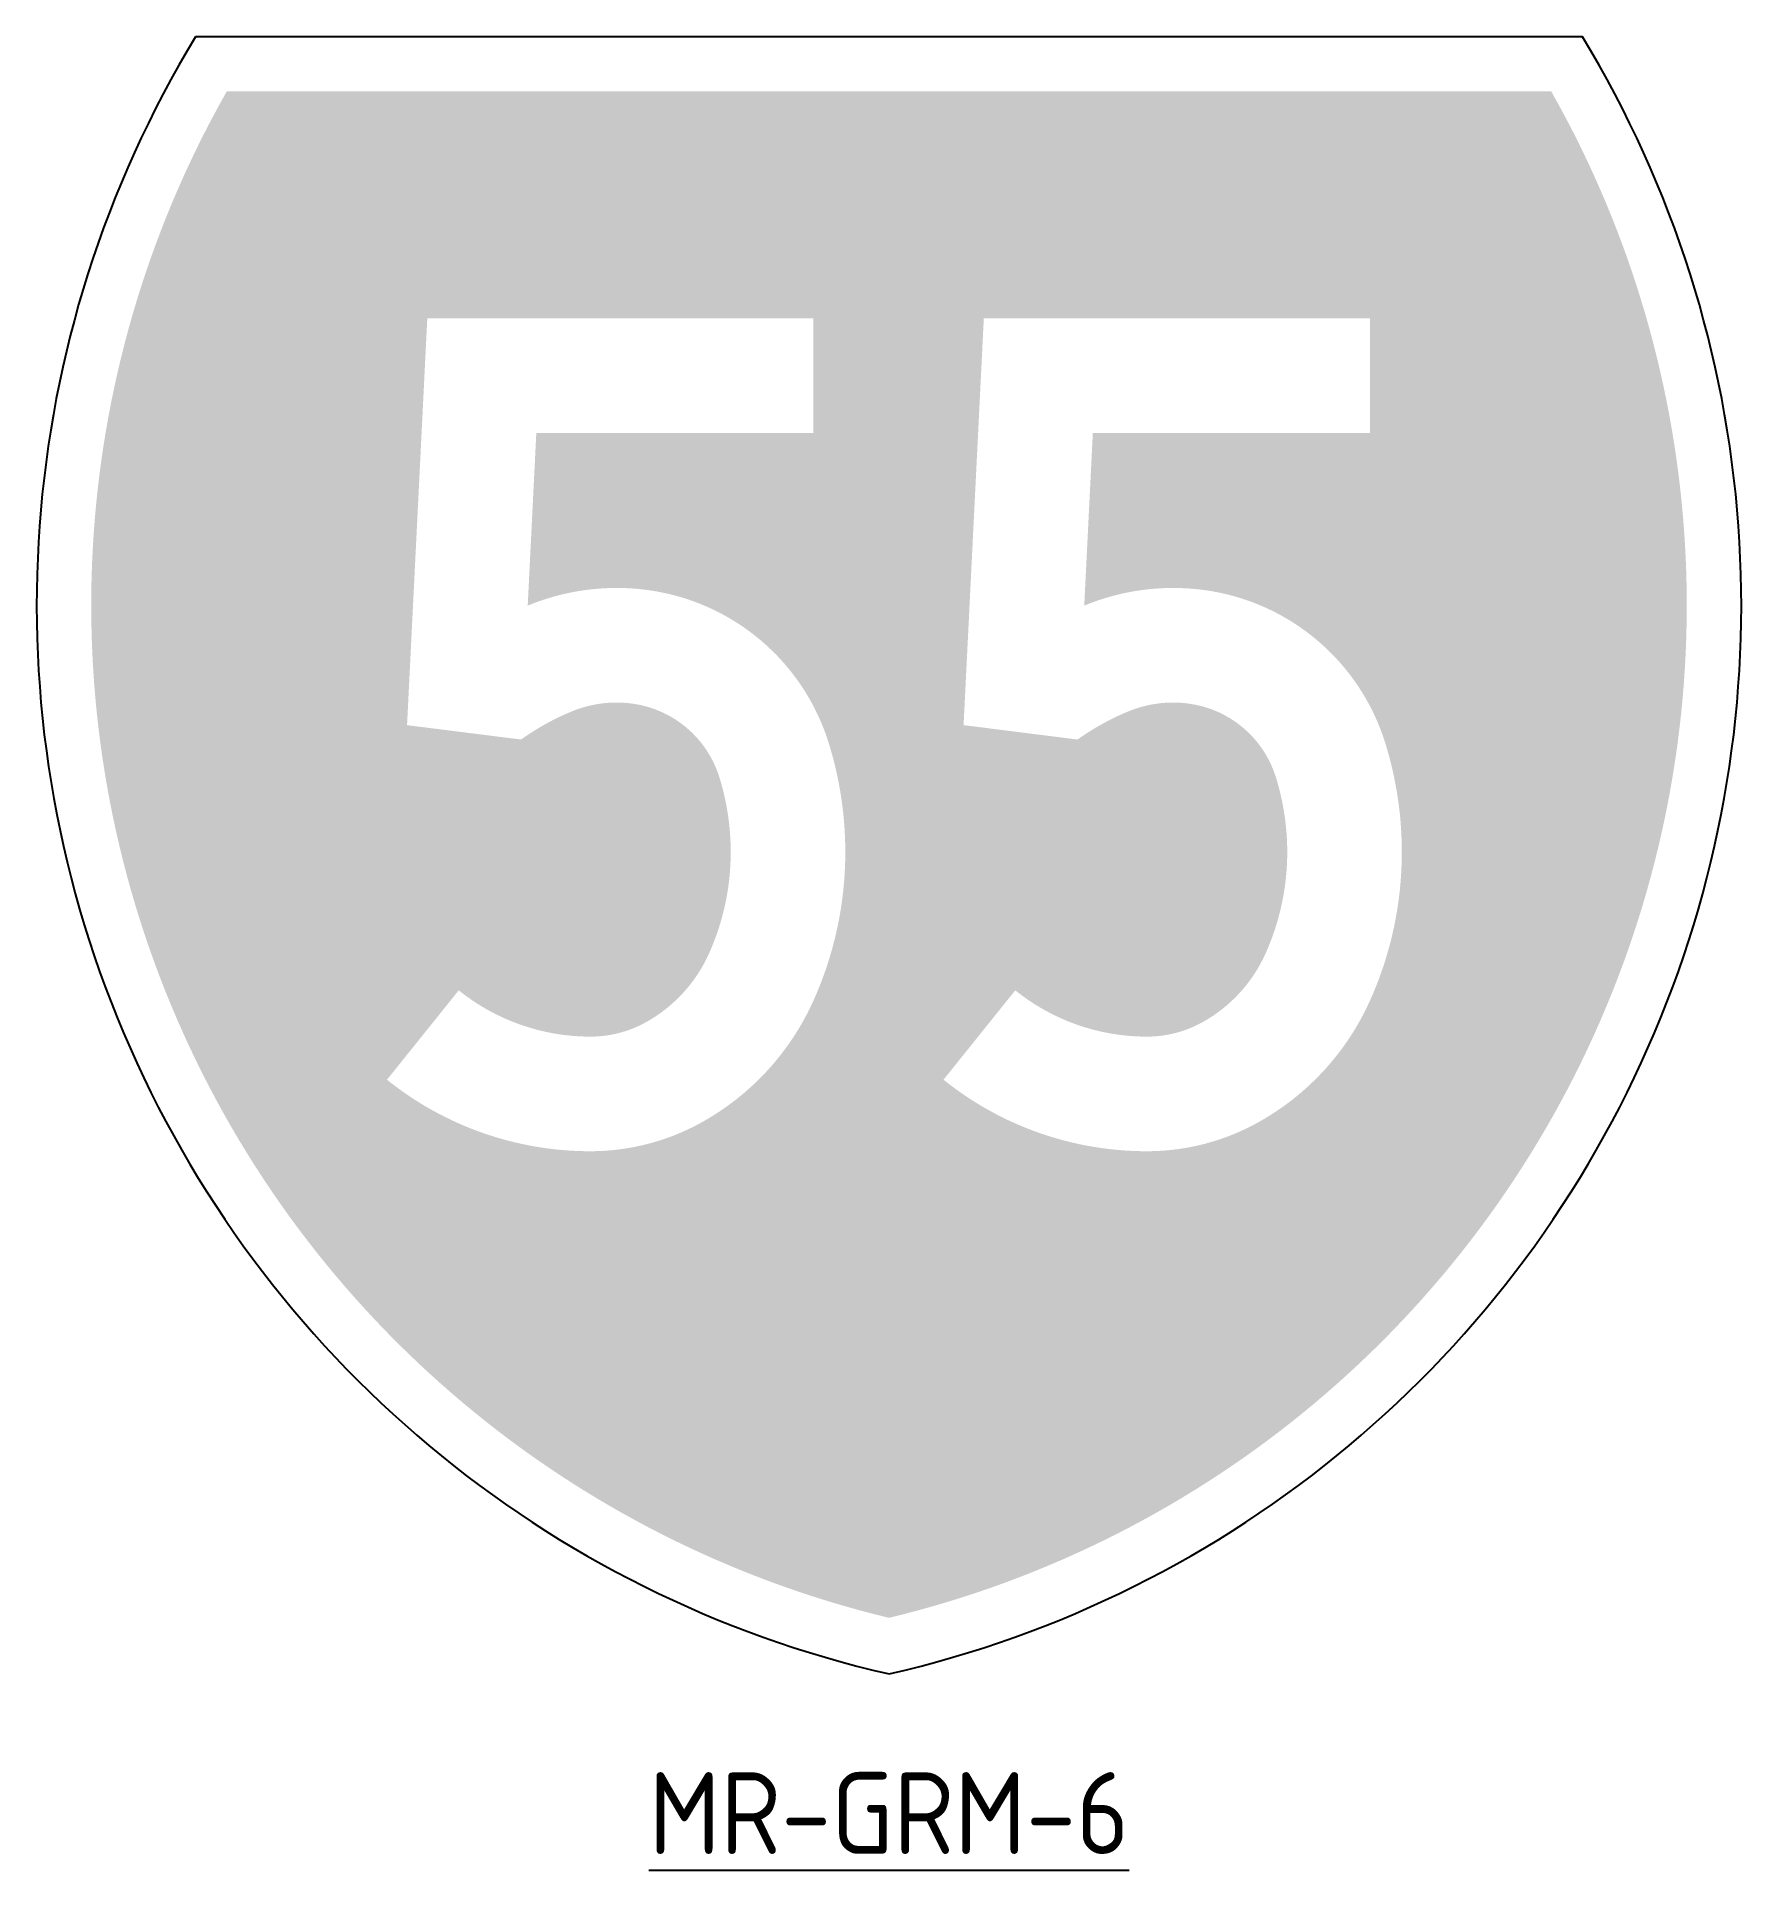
# Model space of a CAD drawing. Header units: millimetres. Extents: x -31.2 to 31.2, y -7.2 to 60.
import ezdxf

# ---------------------------------------------------------------- set-up
doc = ezdxf.new("R2010")
doc.units = ezdxf.units.MM
doc.layers.add('SIGN_BLACK', color=7, linetype='Continuous', true_color=0x0a0a0a)
doc.layers.add('SIGN_BLUE', color=7, linetype='Continuous', true_color=0x165788)
doc.layers.add('T35', color=3, linetype='Continuous')
doc.styles.add('T35', font='isocp2.shx', dxfattribs={"height": 3.5})

msp = doc.modelspace()

# ---------------------------------------------------------------- hatches: boundary and pattern name
at = {"layer": 'SIGN_BLUE'}
h = msp.add_hatch(color=256, dxfattribs=at)
h.dxf.hatch_style = 1
edge = h.paths.add_edge_path(flags=16)
edge.add_arc((9.450886873302352, 31.05807492171726), 11.90508889953737, 231.2435067261038, 269.9999846174931)
edge.add_arc((9.450884240876348, 27.55725812956035), 8.404272107380052, 269.9999961563344, 299.0373267303868)
edge.add_arc((8.862137113729432, 28.61451724130174), 9.614403442695599, 299.0466953499069, 335.8023836678796)
edge.add_arc((5.534312682022232, 30.11249065512166), 13.26383296744424, 335.792311752579, 360.0341724564799)
edge.add_arc((5.310288216807749, 30.11306933543539), 13.48785706648439, 0.03114666821574284, 17.13916254946666)
edge.add_arc((10.47167991510491, 31.70706477812537), 8.085933538110904, 17.12371453753699, 82.37312134300893)
edge.add_arc((10.41375270018136, 31.28050641072608), 8.516406526039955, 82.36773015970019, 112.4831384474868)
edge.add_line((7.156980670454573, 39.14959886558802), (7.471852367787164, 45.47798465929171))
edge.add_line((7.471852367787164, 45.47798465929171), (17.62584251448599, 45.47798465929171))
edge.add_line((17.62584251448595, 45.47798465929171), (17.62584251448595, 49.67798465929172))
edge.add_line((17.62584251448595, 49.67798465929172), (3.475630434562277, 49.67798465929172))
edge.add_line((3.475630434562277, 49.67798465929172), (2.73380985808717, 34.76865226323844))
edge.add_line((2.73380985808717, 34.76865226323844), (6.912788208581522, 34.24174554076797))
edge.add_arc((12.30993823988877, 26.69889117197415), 9.27490595581819, 112.49891973905221, 125.5849145897374, ccw=False)
edge.add_arc((10.41375306734949, 31.28050359997636), 4.316409547272218, 82.36772519988608, 112.5170653659329, ccw=False)
edge.add_arc((10.47077046157108, 31.70599035913672), 3.887119475802424, 17.11833850861501, 82.36774531408639, ccw=False)
edge.add_arc((5.310103401765446, 30.11304143290554), 9.288042181097994, 0.03102857516341828, 17.13904445641441, ccw=False)
edge.add_arc((5.531739502953769, 30.11304143290387), 9.0664061132047, -24.21007360853679, 0.031787095364109064, ccw=False)
edge.add_arc((8.863162867967276, 28.61357471103894), 5.413081779215085, 299.04931351489745, 335.80500183287006, ccw=False)
edge.add_arc((9.450884804674615, 27.55725595243861), 4.204270214406862, 270.00000000001086, 299.03733057406345, ccw=False)
edge.add_arc((9.450886873302352, 31.05807492171725), 7.70508918368578, 231.2435067261038, 269.99998461749294, ccw=False)
edge.add_line((4.627409725911548, 25.04954202781126), (1.998160126652882, 21.77432536964166))
edge = h.paths.add_edge_path(flags=16)
edge.add_arc((-10.94911312669774, 31.05807492171726), 11.90508889953737, 231.2435067261038, 269.9999846174931)
edge.add_arc((-10.94911575912374, 27.55725812956035), 8.404272107380052, 269.9999961563344, 299.0373267303868)
edge.add_arc((-11.53786288627055, 28.61451724130174), 9.614403442695599, 299.0466953499069, 335.8023836678796)
edge.add_arc((-14.86568731797774, 30.11249065512166), 13.26383296744424, 335.792311752579, 360.0341724564799)
edge.add_arc((-15.08971178319223, 30.11306933543539), 13.48785706648439, 0.03114666821574284, 17.13916254946666)
edge.add_arc((-9.928320084895176, 31.70706477812537), 8.085933538110904, 17.12371453753699, 82.37312134300893)
edge.add_arc((-9.986247299818615, 31.28050641072608), 8.516406526039955, 82.36773015970019, 112.4831384474868)
edge.add_line((-13.2430193295454, 39.14959886558802), (-12.92814763221281, 45.47798465929171))
edge.add_line((-12.92814763221281, 45.47798465929171), (-2.774157485513987, 45.47798465929171))
edge.add_line((-2.774157485514024, 45.47798465929171), (-2.774157485514024, 49.67798465929172))
edge.add_line((-2.774157485514024, 49.67798465929172), (-16.9243695654377, 49.67798465929172))
edge.add_line((-16.9243695654377, 49.67798465929172), (-17.66619014191281, 34.76865226323844))
edge.add_line((-17.66619014191281, 34.76865226323844), (-13.48721179141846, 34.24174554076797))
edge.add_arc((-8.090061760111212, 26.69889117197415), 9.27490595581819, 112.49891973905221, 125.5849145897374, ccw=False)
edge.add_arc((-9.986246932650488, 31.28050359997636), 4.316409547272218, 82.36772519988608, 112.5170653659329, ccw=False)
edge.add_arc((-9.929229538428899, 31.70599035913672), 3.887119475802424, 17.11833850861501, 82.36774531408639, ccw=False)
edge.add_arc((-15.08989659823453, 30.11304143290554), 9.288042181097994, 0.03102857516341828, 17.13904445641441, ccw=False)
edge.add_arc((-14.86826049704632, 30.11304143290387), 9.0664061132047, -24.21007360853679, 0.031787095364109064, ccw=False)
edge.add_arc((-11.5368371320327, 28.61357471103894), 5.413081779215085, 299.04931351489745, 335.80500183287006, ccw=False)
edge.add_arc((-10.94911519532536, 27.55725595243861), 4.204270214406862, 270.00000000001086, 299.03733057406345, ccw=False)
edge.add_arc((-10.94911312669774, 31.05807492171725), 7.70508918368578, 231.2435067261038, 269.99998461749294, ccw=False)
edge.add_line((-15.77259027408854, 25.04954202781126), (-18.40183987334721, 21.77432536964166))
edge = h.paths.add_edge_path()
edge.add_arc((8.924992347395573, 39.16411712864215), 38.1681908836714, 150.4293187642458, 256.4771428101872)
edge.add_arc((-8.92499234739546, 39.16411712864179), 38.16819088367145, 283.5228571898153, 389.5706812357546)
edge.add_line((24.27169893033363, 57.99999999999997), (-24.27169893033366, 58.00000000000006))

# ---------------------------------------------------------------- linework, layer by layer
at = {"layer": 'SIGN_BLACK'}
msp.add_lwpolyline([(-25.41666666666663, 60.00000000000004, 0.5117722960530181), (0, 0, 0.5117722960530194), (25.41666666666652, 59.99999999999996)], format="xyb", close=True, dxfattribs=at)

# ---------------------------------------------------------------- texts
at = {"layer": 'T35', "insert": (-2.273736754432321e-14, -3.6), "char_height": 3, "attachment_point": 2, "style": 'T35'}
msp.add_mtext('{\\LMR-GRM-6}', dxfattribs=at)

doc.saveas('drawing.dxf')
